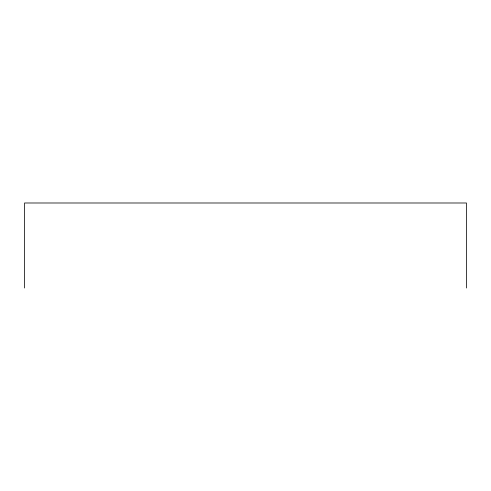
<?xml version="1.0" encoding="UTF-8"?>
<svg xmlns="http://www.w3.org/2000/svg" width="491" height="491" viewBox="0 0 491 491"><rect width="100%" height="100%" fill="white"/><g stroke="black" fill="none" stroke-linecap="round" stroke-linejoin="round"><path stroke-width="0.74" d="M466.45 288.008L466.45 202.992L24.55 202.992L24.55 288.008"/></g></svg>
